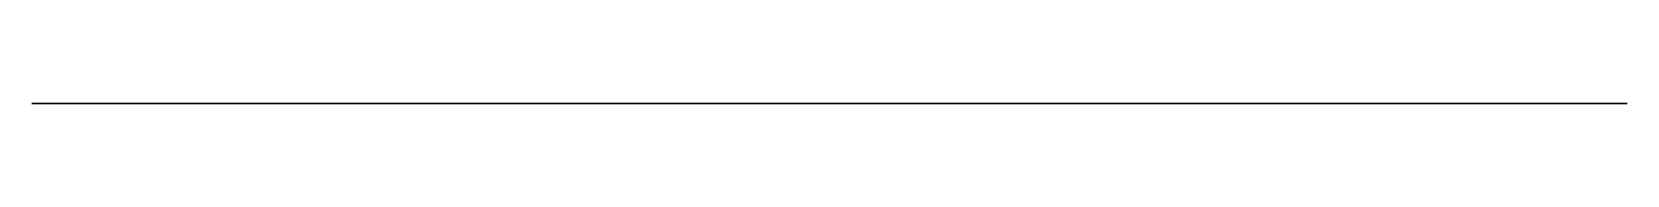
# Model space of a CAD drawing. Header units: inches. Extents: x -5 to 5, y 0 to 0.
import ezdxf

# ---------------------------------------------------------------- set-up
doc = ezdxf.new("R2010")
doc.units = ezdxf.units.IN
doc.header["$MEASUREMENT"] = 0
doc.layers.add('C. VCS Case Base_NEW v2_Sketch1', color=7, linetype='Continuous')

msp = doc.modelspace()

# ---------------------------------------------------------------- linework, layer by layer
at = {"layer": 'C. VCS Case Base_NEW v2_Sketch1'}
for p, q in [((-2.85, 0, -1.5), (-5, 0, -1.5)), ((-5, 0, 0.5), (-5, 0, 1.5)), ((-4.75, 0, 0.5), (-5, 0, 0.5)), ((-5, 0, -1.5), (-5, 0, -0.5)), ((-5, 0, 1.5), (-2.85, 0, 1.5)), ((-5, 0, -0.5), (-4.75, 0, -0.5)), ((-4.75, 0, -0.5), (-4.75, 0, 0.5)), ((-2.85, 0, 1.5), (-2.85, 0, 1.25)), ((-2.85, 0, -1.25), (-2.85, 0, -1.5)), ((-2.85, 0, 1.25), (-0.95, 0, 1.25)), ((-0.95, 0, -1.25), (-2.85, 0, -1.25)), ((-0.95, 0, 1.5), (0.95, 0, 1.5)), ((0.95, 0, -1.5), (-0.95, 0, -1.5)), ((-0.95, 0, 1.25), (-0.95, 0, 1.5)), ((-0.95, 0, -1.5), (-0.95, 0, -1.25)), ((2.85, 0, -1.25), (0.95, 0, -1.25)), ((0.95, 0, 1.25), (2.85, 0, 1.25)), ((0.95, 0, -1.25), (0.95, 0, -1.5)), ((0.95, 0, 1.5), (0.95, 0, 1.25)), ((2.85, 0, 1.5), (5, 0, 1.5)), ((2.85, 0, -1.5), (2.85, 0, -1.25)), ((5, 0, -1.5), (2.85, 0, -1.5)), ((2.85, 0, 1.25), (2.85, 0, 1.5)), ((4.75, 0, 0.5), (4.75, 0, -0.5)), ((4.75, 0, -0.5), (5, 0, -0.5)), ((5, 0, 0.5), (4.75, 0, 0.5)), ((5, 0, 1.5), (5, 0, 0.5)), ((5, 0, -0.5), (5, 0, -1.5))]:
    msp.add_line(p, q, dxfattribs=at)
at = {"layer": 'C. VCS Case Base_NEW v2_Sketch1', "extrusion": (0, 1, 0)}
for centre in [(4.663, -1.207), (4.663, 1.193), (-4.737, 1.193), (-4.737, -1.207)]:
    msp.add_circle(centre, 0.175, dxfattribs=at)
at = {"layer": 'C. VCS Case Base_NEW v2_Sketch1'}
msp.add_point((0, 0), dxfattribs=at)
msp.add_point((0, 0), dxfattribs=at)

doc.saveas('drawing.dxf')
